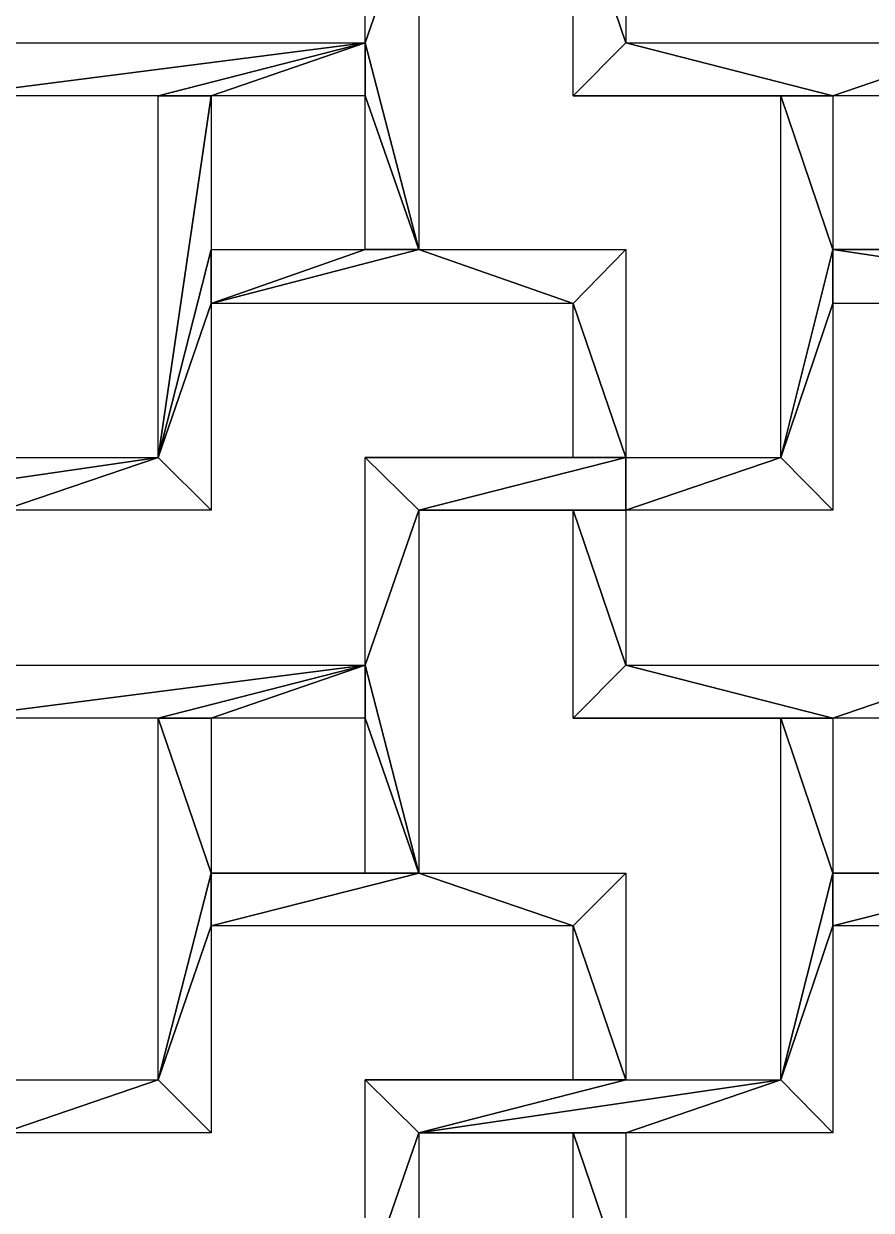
# Model space of a CAD drawing. Header units: centimetres. Extents: x -27.5 to -18.9, y -9.4 to 9.5.
# Drawn here: x -24.97 to -23.065, y -0.213 to 2.455 of the extents above; entities that cross this region are included whole.
import ezdxf

# ---------------------------------------------------------------- set-up
doc = ezdxf.new("R2010")
doc.units = ezdxf.units.CM
doc.header["$MEASUREMENT"] = 0
doc.layers.add('layer 1', color=7, linetype='Continuous')

msp = doc.modelspace()

# ---------------------------------------------------------------- linework, layer by layer
at = {"layer": 'layer 1', "color": 250}
for points in [[(-24.20296, 2.87941), (-24.20296, 2.87941), (-24.20296, 2.41215), (-24.20296, 2.41215), (-24.20296, 2.41215), (-24.20296, 2.41215), (-24.0818, 2.76042), (-24.0818, 2.76042), (-24.0818, 2.76042), (-24.0818, 2.76042), (-24.20296, 2.87941), (-24.20296, 2.87941)], [(-24.20296, 2.87941), (-24.20296, 2.87941), (-24.20296, 2.41215), (-24.20296, 2.41215), (-24.20296, 2.41215), (-24.20296, 2.41215), (-24.0818, 2.76042), (-24.0818, 2.76042), (-24.0818, 2.76042), (-24.0818, 2.76042), (-24.20296, 2.87941), (-24.20296, 2.87941)], [(-24.0818, 2.76042), (-24.0818, 2.76042), (-24.20296, 2.41215), (-24.20296, 2.41215), (-24.20296, 2.41215), (-24.20296, 2.41215), (-24.0818, 1.94704), (-24.0818, 1.94704), (-24.0818, 1.94704), (-24.0818, 1.94704), (-24.0818, 2.76042), (-24.0818, 2.76042)], [(-24.0818, 2.76042), (-24.0818, 2.76042), (-24.20296, 2.41215), (-24.20296, 2.41215), (-24.20296, 2.41215), (-24.20296, 2.41215), (-24.0818, 1.94704), (-24.0818, 1.94704), (-24.0818, 1.94704), (-24.0818, 1.94704), (-24.0818, 2.76042), (-24.0818, 2.76042)], [(-23.73551, 2.76042), (-23.73551, 2.76042), (-23.73551, 2.29315), (-23.73551, 2.29315), (-23.73551, 2.29315), (-23.73551, 2.29315), (-23.6165, 2.41215), (-23.6165, 2.41215), (-23.6165, 2.41215), (-23.6165, 2.41215), (-23.73551, 2.76042), (-23.73551, 2.76042)], [(-23.73551, 2.76042), (-23.73551, 2.76042), (-23.73551, 2.29315), (-23.73551, 2.29315), (-23.73551, 2.29315), (-23.73551, 2.29315), (-23.6165, 2.41215), (-23.6165, 2.41215), (-23.6165, 2.41215), (-23.6165, 2.41215), (-23.73551, 2.76042), (-23.73551, 2.76042)], [(-23.6165, 2.76042), (-23.6165, 2.76042), (-23.73551, 2.76042), (-23.73551, 2.76042), (-23.73551, 2.76042), (-23.73551, 2.76042), (-23.6165, 2.41215), (-23.6165, 2.41215), (-23.6165, 2.41215), (-23.6165, 2.41215), (-23.6165, 2.76042), (-23.6165, 2.76042)], [(-23.6165, 2.76042), (-23.6165, 2.76042), (-23.73551, 2.76042), (-23.73551, 2.76042), (-23.73551, 2.76042), (-23.73551, 2.76042), (-23.6165, 2.41215), (-23.6165, 2.41215), (-23.6165, 2.41215), (-23.6165, 2.41215), (-23.6165, 2.76042), (-23.6165, 2.76042)], [(-24.20296, 2.41215), (-24.20296, 2.41215), (-25.1336, 2.29315), (-25.1336, 2.29315), (-25.1336, 2.29315), (-25.1336, 2.29315), (-24.6683, 2.29315), (-24.6683, 2.29315), (-24.6683, 2.29315), (-24.6683, 2.29315), (-24.20296, 2.41215), (-24.20296, 2.41215)], [(-24.20296, 2.41215), (-24.20296, 2.41215), (-25.1336, 2.29315), (-25.1336, 2.29315), (-25.1336, 2.29315), (-25.1336, 2.29315), (-24.6683, 2.29315), (-24.6683, 2.29315), (-24.6683, 2.29315), (-24.6683, 2.29315), (-24.20296, 2.41215), (-24.20296, 2.41215)], [(-25.01671, 2.41215), (-25.01671, 2.41215), (-25.1336, 2.29315), (-25.1336, 2.29315), (-25.1336, 2.29315), (-25.1336, 2.29315), (-24.20296, 2.41215), (-24.20296, 2.41215), (-24.20296, 2.41215), (-24.20296, 2.41215), (-25.01671, 2.41215), (-25.01671, 2.41215)], [(-25.01671, 2.41215), (-25.01671, 2.41215), (-25.1336, 2.29315), (-25.1336, 2.29315), (-25.1336, 2.29315), (-25.1336, 2.29315), (-24.20296, 2.41215), (-24.20296, 2.41215), (-24.20296, 2.41215), (-24.20296, 2.41215), (-25.01671, 2.41215), (-25.01671, 2.41215)], [(-24.20296, 2.41215), (-24.20296, 2.41215), (-24.6683, 2.29315), (-24.6683, 2.29315), (-24.6683, 2.29315), (-24.6683, 2.29315), (-24.54926, 2.29315), (-24.54926, 2.29315), (-24.54926, 2.29315), (-24.54926, 2.29315), (-24.20296, 2.41215), (-24.20296, 2.41215)], [(-24.20296, 2.41215), (-24.20296, 2.41215), (-24.6683, 2.29315), (-24.6683, 2.29315), (-24.6683, 2.29315), (-24.6683, 2.29315), (-24.54926, 2.29315), (-24.54926, 2.29315), (-24.54926, 2.29315), (-24.54926, 2.29315), (-24.20296, 2.41215), (-24.20296, 2.41215)], [(-24.20296, 2.41215), (-24.20296, 2.41215), (-24.54926, 2.29315), (-24.54926, 2.29315), (-24.54926, 2.29315), (-24.54926, 2.29315), (-24.20296, 2.29315), (-24.20296, 2.29315), (-24.20296, 2.29315), (-24.20296, 2.29315), (-24.20296, 2.41215), (-24.20296, 2.41215)], [(-24.20296, 2.41215), (-24.20296, 2.41215), (-24.54926, 2.29315), (-24.54926, 2.29315), (-24.54926, 2.29315), (-24.54926, 2.29315), (-24.20296, 2.29315), (-24.20296, 2.29315), (-24.20296, 2.29315), (-24.20296, 2.29315), (-24.20296, 2.41215), (-24.20296, 2.41215)], [(-24.20296, 2.41215), (-24.20296, 2.41215), (-24.20296, 2.29315), (-24.20296, 2.29315), (-24.20296, 2.29315), (-24.20296, 2.29315), (-24.0818, 1.94704), (-24.0818, 1.94704), (-24.0818, 1.94704), (-24.0818, 1.94704), (-24.20296, 2.41215), (-24.20296, 2.41215)], [(-24.20296, 2.41215), (-24.20296, 2.41215), (-24.20296, 2.29315), (-24.20296, 2.29315), (-24.20296, 2.29315), (-24.20296, 2.29315), (-24.0818, 1.94704), (-24.0818, 1.94704), (-24.0818, 1.94704), (-24.0818, 1.94704), (-24.20296, 2.41215), (-24.20296, 2.41215)], [(-23.6165, 2.41215), (-23.6165, 2.41215), (-23.73551, 2.29315), (-23.73551, 2.29315), (-23.73551, 2.29315), (-23.73551, 2.29315), (-23.15117, 2.29315), (-23.15117, 2.29315), (-23.15117, 2.29315), (-23.15117, 2.29315), (-23.6165, 2.41215), (-23.6165, 2.41215)], [(-23.6165, 2.41215), (-23.6165, 2.41215), (-23.73551, 2.29315), (-23.73551, 2.29315), (-23.73551, 2.29315), (-23.73551, 2.29315), (-23.15117, 2.29315), (-23.15117, 2.29315), (-23.15117, 2.29315), (-23.15117, 2.29315), (-23.6165, 2.41215), (-23.6165, 2.41215)], [(-23.15117, 2.29315), (-23.15117, 2.29315), (-22.80275, 2.41215), (-22.80275, 2.41215), (-22.80275, 2.41215), (-22.80275, 2.41215), (-23.6165, 2.41215), (-23.6165, 2.41215), (-23.6165, 2.41215), (-23.6165, 2.41215), (-23.15117, 2.29315), (-23.15117, 2.29315)], [(-23.15117, 2.29315), (-23.15117, 2.29315), (-22.80275, 2.41215), (-22.80275, 2.41215), (-22.80275, 2.41215), (-22.80275, 2.41215), (-23.6165, 2.41215), (-23.6165, 2.41215), (-23.6165, 2.41215), (-23.6165, 2.41215), (-23.15117, 2.29315), (-23.15117, 2.29315)], [(-22.80275, 2.41215), (-22.80275, 2.41215), (-23.15117, 2.29315), (-23.15117, 2.29315), (-23.15117, 2.29315), (-23.15117, 2.29315), (-22.80275, 2.29315), (-22.80275, 2.29315), (-22.80275, 2.29315), (-22.80275, 2.29315), (-22.80275, 2.41215), (-22.80275, 2.41215)], [(-22.80275, 2.41215), (-22.80275, 2.41215), (-23.15117, 2.29315), (-23.15117, 2.29315), (-23.15117, 2.29315), (-23.15117, 2.29315), (-22.80275, 2.29315), (-22.80275, 2.29315), (-22.80275, 2.29315), (-22.80275, 2.29315), (-22.80275, 2.41215), (-22.80275, 2.41215)], [(-24.54926, 2.29315), (-24.54926, 2.29315), (-24.6683, 1.47974), (-24.6683, 1.47974), (-24.6683, 1.47974), (-24.6683, 1.47974), (-24.54926, 1.94704), (-24.54926, 1.94704), (-24.54926, 1.94704), (-24.54926, 1.94704), (-24.54926, 2.29315), (-24.54926, 2.29315)], [(-24.54926, 2.29315), (-24.54926, 2.29315), (-24.6683, 1.47974), (-24.6683, 1.47974), (-24.6683, 1.47974), (-24.6683, 1.47974), (-24.54926, 1.94704), (-24.54926, 1.94704), (-24.54926, 1.94704), (-24.54926, 1.94704), (-24.54926, 2.29315), (-24.54926, 2.29315)], [(-24.6683, 2.29315), (-24.6683, 2.29315), (-24.6683, 1.47974), (-24.6683, 1.47974), (-24.6683, 1.47974), (-24.6683, 1.47974), (-24.54926, 2.29315), (-24.54926, 2.29315), (-24.54926, 2.29315), (-24.54926, 2.29315), (-24.6683, 2.29315), (-24.6683, 2.29315)], [(-24.6683, 2.29315), (-24.6683, 2.29315), (-24.6683, 1.47974), (-24.6683, 1.47974), (-24.6683, 1.47974), (-24.6683, 1.47974), (-24.54926, 2.29315), (-24.54926, 2.29315), (-24.54926, 2.29315), (-24.54926, 2.29315), (-24.6683, 2.29315), (-24.6683, 2.29315)], [(-24.20296, 2.29315), (-24.20296, 2.29315), (-24.20296, 1.94704), (-24.20296, 1.94704), (-24.20296, 1.94704), (-24.20296, 1.94704), (-24.0818, 1.94704), (-24.0818, 1.94704), (-24.0818, 1.94704), (-24.0818, 1.94704), (-24.20296, 2.29315), (-24.20296, 2.29315)], [(-24.20296, 2.29315), (-24.20296, 2.29315), (-24.20296, 1.94704), (-24.20296, 1.94704), (-24.20296, 1.94704), (-24.20296, 1.94704), (-24.0818, 1.94704), (-24.0818, 1.94704), (-24.0818, 1.94704), (-24.0818, 1.94704), (-24.20296, 2.29315), (-24.20296, 2.29315)], [(-23.15117, 2.29315), (-23.15117, 2.29315), (-23.73551, 2.29315), (-23.73551, 2.29315), (-23.73551, 2.29315), (-23.73551, 2.29315), (-23.26805, 2.29315), (-23.26805, 2.29315), (-23.26805, 2.29315), (-23.26805, 2.29315), (-23.15117, 2.29315), (-23.15117, 2.29315)], [(-23.15117, 2.29315), (-23.15117, 2.29315), (-23.73551, 2.29315), (-23.73551, 2.29315), (-23.73551, 2.29315), (-23.73551, 2.29315), (-23.26805, 2.29315), (-23.26805, 2.29315), (-23.26805, 2.29315), (-23.26805, 2.29315), (-23.15117, 2.29315), (-23.15117, 2.29315)], [(-23.26805, 2.29315), (-23.26805, 2.29315), (-23.26805, 1.47974), (-23.26805, 1.47974), (-23.26805, 1.47974), (-23.26805, 1.47974), (-23.15117, 1.94704), (-23.15117, 1.94704), (-23.15117, 1.94704), (-23.15117, 1.94704), (-23.26805, 2.29315), (-23.26805, 2.29315)], [(-23.26805, 2.29315), (-23.26805, 2.29315), (-23.26805, 1.47974), (-23.26805, 1.47974), (-23.26805, 1.47974), (-23.26805, 1.47974), (-23.15117, 1.94704), (-23.15117, 1.94704), (-23.15117, 1.94704), (-23.15117, 1.94704), (-23.26805, 2.29315), (-23.26805, 2.29315)], [(-23.15117, 2.29315), (-23.15117, 2.29315), (-23.26805, 2.29315), (-23.26805, 2.29315), (-23.26805, 2.29315), (-23.26805, 2.29315), (-23.15117, 1.94704), (-23.15117, 1.94704), (-23.15117, 1.94704), (-23.15117, 1.94704), (-23.15117, 2.29315), (-23.15117, 2.29315)], [(-23.15117, 2.29315), (-23.15117, 2.29315), (-23.26805, 2.29315), (-23.26805, 2.29315), (-23.26805, 2.29315), (-23.26805, 2.29315), (-23.15117, 1.94704), (-23.15117, 1.94704), (-23.15117, 1.94704), (-23.15117, 1.94704), (-23.15117, 2.29315), (-23.15117, 2.29315)], [(-24.54926, 1.94704), (-24.54926, 1.94704), (-24.6683, 1.47974), (-24.6683, 1.47974), (-24.6683, 1.47974), (-24.6683, 1.47974), (-24.54926, 1.82589), (-24.54926, 1.82589), (-24.54926, 1.82589), (-24.54926, 1.82589), (-24.54926, 1.94704), (-24.54926, 1.94704)], [(-24.54926, 1.94704), (-24.54926, 1.94704), (-24.6683, 1.47974), (-24.6683, 1.47974), (-24.6683, 1.47974), (-24.6683, 1.47974), (-24.54926, 1.82589), (-24.54926, 1.82589), (-24.54926, 1.82589), (-24.54926, 1.82589), (-24.54926, 1.94704), (-24.54926, 1.94704)], [(-24.0818, 1.94704), (-24.0818, 1.94704), (-24.54926, 1.82589), (-24.54926, 1.82589), (-24.54926, 1.82589), (-24.54926, 1.82589), (-23.73551, 1.82589), (-23.73551, 1.82589), (-23.73551, 1.82589), (-23.73551, 1.82589), (-24.0818, 1.94704), (-24.0818, 1.94704)], [(-24.0818, 1.94704), (-24.0818, 1.94704), (-24.54926, 1.82589), (-24.54926, 1.82589), (-24.54926, 1.82589), (-24.54926, 1.82589), (-23.73551, 1.82589), (-23.73551, 1.82589), (-23.73551, 1.82589), (-23.73551, 1.82589), (-24.0818, 1.94704), (-24.0818, 1.94704)], [(-24.20296, 1.94704), (-24.20296, 1.94704), (-24.54926, 1.82589), (-24.54926, 1.82589), (-24.54926, 1.82589), (-24.54926, 1.82589), (-24.0818, 1.94704), (-24.0818, 1.94704), (-24.0818, 1.94704), (-24.0818, 1.94704), (-24.20296, 1.94704), (-24.20296, 1.94704)], [(-24.20296, 1.94704), (-24.20296, 1.94704), (-24.54926, 1.82589), (-24.54926, 1.82589), (-24.54926, 1.82589), (-24.54926, 1.82589), (-24.0818, 1.94704), (-24.0818, 1.94704), (-24.0818, 1.94704), (-24.0818, 1.94704), (-24.20296, 1.94704), (-24.20296, 1.94704)], [(-24.54926, 1.82589), (-24.54926, 1.82589), (-24.20296, 1.94704), (-24.20296, 1.94704), (-24.20296, 1.94704), (-24.20296, 1.94704), (-24.54926, 1.94704), (-24.54926, 1.94704), (-24.54926, 1.94704), (-24.54926, 1.94704), (-24.54926, 1.82589), (-24.54926, 1.82589)], [(-24.54926, 1.82589), (-24.54926, 1.82589), (-24.20296, 1.94704), (-24.20296, 1.94704), (-24.20296, 1.94704), (-24.20296, 1.94704), (-24.54926, 1.94704), (-24.54926, 1.94704), (-24.54926, 1.94704), (-24.54926, 1.94704), (-24.54926, 1.82589), (-24.54926, 1.82589)], [(-24.0818, 1.94704), (-24.0818, 1.94704), (-23.73551, 1.82589), (-23.73551, 1.82589), (-23.73551, 1.82589), (-23.73551, 1.82589), (-23.6165, 1.94704), (-23.6165, 1.94704), (-23.6165, 1.94704), (-23.6165, 1.94704), (-24.0818, 1.94704), (-24.0818, 1.94704)], [(-24.0818, 1.94704), (-24.0818, 1.94704), (-23.73551, 1.82589), (-23.73551, 1.82589), (-23.73551, 1.82589), (-23.73551, 1.82589), (-23.6165, 1.94704), (-23.6165, 1.94704), (-23.6165, 1.94704), (-23.6165, 1.94704), (-24.0818, 1.94704), (-24.0818, 1.94704)], [(-23.6165, 1.94704), (-23.6165, 1.94704), (-23.73551, 1.82589), (-23.73551, 1.82589), (-23.73551, 1.82589), (-23.73551, 1.82589), (-23.6165, 1.47974), (-23.6165, 1.47974), (-23.6165, 1.47974), (-23.6165, 1.47974), (-23.6165, 1.94704), (-23.6165, 1.94704)], [(-23.6165, 1.94704), (-23.6165, 1.94704), (-23.73551, 1.82589), (-23.73551, 1.82589), (-23.73551, 1.82589), (-23.73551, 1.82589), (-23.6165, 1.47974), (-23.6165, 1.47974), (-23.6165, 1.47974), (-23.6165, 1.47974), (-23.6165, 1.94704), (-23.6165, 1.94704)], [(-23.15117, 1.94704), (-23.15117, 1.94704), (-23.26805, 1.47974), (-23.26805, 1.47974), (-23.26805, 1.47974), (-23.26805, 1.47974), (-23.15117, 1.82589), (-23.15117, 1.82589), (-23.15117, 1.82589), (-23.15117, 1.82589), (-23.15117, 1.94704), (-23.15117, 1.94704)], [(-23.15117, 1.94704), (-23.15117, 1.94704), (-23.26805, 1.47974), (-23.26805, 1.47974), (-23.26805, 1.47974), (-23.26805, 1.47974), (-23.15117, 1.82589), (-23.15117, 1.82589), (-23.15117, 1.82589), (-23.15117, 1.82589), (-23.15117, 1.94704), (-23.15117, 1.94704)], [(-23.15117, 1.94704), (-23.15117, 1.94704), (-22.33746, 1.82589), (-22.33746, 1.82589), (-22.33746, 1.82589), (-22.33746, 1.82589), (-22.21625, 1.94704), (-22.21625, 1.94704), (-22.21625, 1.94704), (-22.21625, 1.94704), (-23.15117, 1.94704), (-23.15117, 1.94704)], [(-23.15117, 1.94704), (-23.15117, 1.94704), (-22.33746, 1.82589), (-22.33746, 1.82589), (-22.33746, 1.82589), (-22.33746, 1.82589), (-22.21625, 1.94704), (-22.21625, 1.94704), (-22.21625, 1.94704), (-22.21625, 1.94704), (-23.15117, 1.94704), (-23.15117, 1.94704)], [(-23.15117, 1.94704), (-23.15117, 1.94704), (-23.15117, 1.82589), (-23.15117, 1.82589), (-23.15117, 1.82589), (-23.15117, 1.82589), (-22.33746, 1.82589), (-22.33746, 1.82589), (-22.33746, 1.82589), (-22.33746, 1.82589), (-23.15117, 1.94704), (-23.15117, 1.94704)], [(-23.15117, 1.94704), (-23.15117, 1.94704), (-23.15117, 1.82589), (-23.15117, 1.82589), (-23.15117, 1.82589), (-23.15117, 1.82589), (-22.33746, 1.82589), (-22.33746, 1.82589), (-22.33746, 1.82589), (-22.33746, 1.82589), (-23.15117, 1.94704), (-23.15117, 1.94704)], [(-22.68371, 1.94704), (-22.68371, 1.94704), (-23.15117, 1.94704), (-23.15117, 1.94704), (-23.15117, 1.94704), (-23.15117, 1.94704), (-22.21625, 1.94704), (-22.21625, 1.94704), (-22.21625, 1.94704), (-22.21625, 1.94704), (-22.68371, 1.94704), (-22.68371, 1.94704)], [(-22.68371, 1.94704), (-22.68371, 1.94704), (-23.15117, 1.94704), (-23.15117, 1.94704), (-23.15117, 1.94704), (-23.15117, 1.94704), (-22.21625, 1.94704), (-22.21625, 1.94704), (-22.21625, 1.94704), (-22.21625, 1.94704), (-22.68371, 1.94704), (-22.68371, 1.94704)], [(-22.80275, 1.94704), (-22.80275, 1.94704), (-23.15117, 1.94704), (-23.15117, 1.94704), (-23.15117, 1.94704), (-23.15117, 1.94704), (-22.68371, 1.94704), (-22.68371, 1.94704), (-22.68371, 1.94704), (-22.68371, 1.94704), (-22.80275, 1.94704), (-22.80275, 1.94704)], [(-22.80275, 1.94704), (-22.80275, 1.94704), (-23.15117, 1.94704), (-23.15117, 1.94704), (-23.15117, 1.94704), (-23.15117, 1.94704), (-22.68371, 1.94704), (-22.68371, 1.94704), (-22.68371, 1.94704), (-22.68371, 1.94704), (-22.80275, 1.94704), (-22.80275, 1.94704)], [(-24.54926, 1.82589), (-24.54926, 1.82589), (-24.6683, 1.47974), (-24.6683, 1.47974), (-24.6683, 1.47974), (-24.6683, 1.47974), (-24.54926, 1.36079), (-24.54926, 1.36079), (-24.54926, 1.36079), (-24.54926, 1.36079), (-24.54926, 1.82589), (-24.54926, 1.82589)], [(-24.54926, 1.82589), (-24.54926, 1.82589), (-24.6683, 1.47974), (-24.6683, 1.47974), (-24.6683, 1.47974), (-24.6683, 1.47974), (-24.54926, 1.36079), (-24.54926, 1.36079), (-24.54926, 1.36079), (-24.54926, 1.36079), (-24.54926, 1.82589), (-24.54926, 1.82589)], [(-23.73551, 1.82589), (-23.73551, 1.82589), (-23.73551, 1.47974), (-23.73551, 1.47974), (-23.73551, 1.47974), (-23.73551, 1.47974), (-23.6165, 1.47974), (-23.6165, 1.47974), (-23.6165, 1.47974), (-23.6165, 1.47974), (-23.73551, 1.82589), (-23.73551, 1.82589)], [(-23.73551, 1.82589), (-23.73551, 1.82589), (-23.73551, 1.47974), (-23.73551, 1.47974), (-23.73551, 1.47974), (-23.73551, 1.47974), (-23.6165, 1.47974), (-23.6165, 1.47974), (-23.6165, 1.47974), (-23.6165, 1.47974), (-23.73551, 1.82589), (-23.73551, 1.82589)], [(-23.15117, 1.82589), (-23.15117, 1.82589), (-23.26805, 1.47974), (-23.26805, 1.47974), (-23.26805, 1.47974), (-23.26805, 1.47974), (-23.15117, 1.36079), (-23.15117, 1.36079), (-23.15117, 1.36079), (-23.15117, 1.36079), (-23.15117, 1.82589), (-23.15117, 1.82589)], [(-23.15117, 1.82589), (-23.15117, 1.82589), (-23.26805, 1.47974), (-23.26805, 1.47974), (-23.26805, 1.47974), (-23.26805, 1.47974), (-23.15117, 1.36079), (-23.15117, 1.36079), (-23.15117, 1.36079), (-23.15117, 1.36079), (-23.15117, 1.82589), (-23.15117, 1.82589)], [(-24.6683, 1.47974), (-24.6683, 1.47974), (-25.48201, 1.36079), (-25.48201, 1.36079), (-25.48201, 1.36079), (-25.48201, 1.36079), (-25.01671, 1.36079), (-25.01671, 1.36079), (-25.01671, 1.36079), (-25.01671, 1.36079), (-24.6683, 1.47974), (-24.6683, 1.47974)], [(-24.6683, 1.47974), (-24.6683, 1.47974), (-25.48201, 1.36079), (-25.48201, 1.36079), (-25.48201, 1.36079), (-25.48201, 1.36079), (-25.01671, 1.36079), (-25.01671, 1.36079), (-25.01671, 1.36079), (-25.01671, 1.36079), (-24.6683, 1.47974), (-24.6683, 1.47974)], [(-25.48201, 1.36079), (-25.48201, 1.36079), (-24.6683, 1.47974), (-24.6683, 1.47974), (-24.6683, 1.47974), (-24.6683, 1.47974), (-25.01455, 1.47974), (-25.01455, 1.47974), (-25.01455, 1.47974), (-25.01455, 1.47974), (-25.48201, 1.36079), (-25.48201, 1.36079)], [(-25.48201, 1.36079), (-25.48201, 1.36079), (-24.6683, 1.47974), (-24.6683, 1.47974), (-24.6683, 1.47974), (-24.6683, 1.47974), (-25.01455, 1.47974), (-25.01455, 1.47974), (-25.01455, 1.47974), (-25.01455, 1.47974), (-25.48201, 1.36079), (-25.48201, 1.36079)], [(-24.6683, 1.47974), (-24.6683, 1.47974), (-25.01671, 1.36079), (-25.01671, 1.36079), (-25.01671, 1.36079), (-25.01671, 1.36079), (-24.54926, 1.36079), (-24.54926, 1.36079), (-24.54926, 1.36079), (-24.54926, 1.36079), (-24.6683, 1.47974), (-24.6683, 1.47974)], [(-24.6683, 1.47974), (-24.6683, 1.47974), (-25.01671, 1.36079), (-25.01671, 1.36079), (-25.01671, 1.36079), (-25.01671, 1.36079), (-24.54926, 1.36079), (-24.54926, 1.36079), (-24.54926, 1.36079), (-24.54926, 1.36079), (-24.6683, 1.47974), (-24.6683, 1.47974)], [(-24.20296, 1.47974), (-24.20296, 1.47974), (-24.0818, 1.36079), (-24.0818, 1.36079), (-24.0818, 1.36079), (-24.0818, 1.36079), (-23.6165, 1.47974), (-23.6165, 1.47974), (-23.6165, 1.47974), (-23.6165, 1.47974), (-24.20296, 1.47974), (-24.20296, 1.47974)], [(-24.20296, 1.47974), (-24.20296, 1.47974), (-24.0818, 1.36079), (-24.0818, 1.36079), (-24.0818, 1.36079), (-24.0818, 1.36079), (-23.6165, 1.47974), (-23.6165, 1.47974), (-23.6165, 1.47974), (-23.6165, 1.47974), (-24.20296, 1.47974), (-24.20296, 1.47974)], [(-24.20296, 1.47974), (-24.20296, 1.47974), (-24.20296, 1.01248), (-24.20296, 1.01248), (-24.20296, 1.01248), (-24.20296, 1.01248), (-24.0818, 1.36079), (-24.0818, 1.36079), (-24.0818, 1.36079), (-24.0818, 1.36079), (-24.20296, 1.47974), (-24.20296, 1.47974)], [(-24.20296, 1.47974), (-24.20296, 1.47974), (-24.20296, 1.01248), (-24.20296, 1.01248), (-24.20296, 1.01248), (-24.20296, 1.01248), (-24.0818, 1.36079), (-24.0818, 1.36079), (-24.0818, 1.36079), (-24.0818, 1.36079), (-24.20296, 1.47974), (-24.20296, 1.47974)], [(-23.6165, 1.47974), (-23.6165, 1.47974), (-23.73551, 1.47974), (-23.73551, 1.47974), (-23.73551, 1.47974), (-23.73551, 1.47974), (-24.20296, 1.47974), (-24.20296, 1.47974), (-24.20296, 1.47974), (-24.20296, 1.47974), (-23.6165, 1.47974), (-23.6165, 1.47974)], [(-23.6165, 1.47974), (-23.6165, 1.47974), (-23.73551, 1.47974), (-23.73551, 1.47974), (-23.73551, 1.47974), (-23.73551, 1.47974), (-24.20296, 1.47974), (-24.20296, 1.47974), (-24.20296, 1.47974), (-24.20296, 1.47974), (-23.6165, 1.47974), (-23.6165, 1.47974)], [(-23.6165, 1.47974), (-23.6165, 1.47974), (-24.0818, 1.36079), (-24.0818, 1.36079), (-24.0818, 1.36079), (-24.0818, 1.36079), (-23.6165, 1.36079), (-23.6165, 1.36079), (-23.6165, 1.36079), (-23.6165, 1.36079), (-23.6165, 1.47974), (-23.6165, 1.47974)], [(-23.6165, 1.47974), (-23.6165, 1.47974), (-24.0818, 1.36079), (-24.0818, 1.36079), (-24.0818, 1.36079), (-24.0818, 1.36079), (-23.6165, 1.36079), (-23.6165, 1.36079), (-23.6165, 1.36079), (-23.6165, 1.36079), (-23.6165, 1.47974), (-23.6165, 1.47974)], [(-23.6165, 1.36079), (-23.6165, 1.36079), (-23.26805, 1.47974), (-23.26805, 1.47974), (-23.26805, 1.47974), (-23.26805, 1.47974), (-23.6165, 1.47974), (-23.6165, 1.47974), (-23.6165, 1.47974), (-23.6165, 1.47974), (-23.6165, 1.36079), (-23.6165, 1.36079)], [(-23.6165, 1.36079), (-23.6165, 1.36079), (-23.26805, 1.47974), (-23.26805, 1.47974), (-23.26805, 1.47974), (-23.26805, 1.47974), (-23.6165, 1.47974), (-23.6165, 1.47974), (-23.6165, 1.47974), (-23.6165, 1.47974), (-23.6165, 1.36079), (-23.6165, 1.36079)], [(-23.26805, 1.47974), (-23.26805, 1.47974), (-23.6165, 1.36079), (-23.6165, 1.36079), (-23.6165, 1.36079), (-23.6165, 1.36079), (-23.15117, 1.36079), (-23.15117, 1.36079), (-23.15117, 1.36079), (-23.15117, 1.36079), (-23.26805, 1.47974), (-23.26805, 1.47974)], [(-23.26805, 1.47974), (-23.26805, 1.47974), (-23.6165, 1.36079), (-23.6165, 1.36079), (-23.6165, 1.36079), (-23.6165, 1.36079), (-23.15117, 1.36079), (-23.15117, 1.36079), (-23.15117, 1.36079), (-23.15117, 1.36079), (-23.26805, 1.47974), (-23.26805, 1.47974)], [(-24.0818, 1.36079), (-24.0818, 1.36079), (-24.20296, 1.01248), (-24.20296, 1.01248), (-24.20296, 1.01248), (-24.20296, 1.01248), (-24.0818, 0.54522), (-24.0818, 0.54522), (-24.0818, 0.54522), (-24.0818, 0.54522), (-24.0818, 1.36079), (-24.0818, 1.36079)], [(-24.0818, 1.36079), (-24.0818, 1.36079), (-24.20296, 1.01248), (-24.20296, 1.01248), (-24.20296, 1.01248), (-24.20296, 1.01248), (-24.0818, 0.54522), (-24.0818, 0.54522), (-24.0818, 0.54522), (-24.0818, 0.54522), (-24.0818, 1.36079), (-24.0818, 1.36079)], [(-23.6165, 1.36079), (-23.6165, 1.36079), (-24.0818, 1.36079), (-24.0818, 1.36079), (-24.0818, 1.36079), (-24.0818, 1.36079), (-23.73551, 1.36079), (-23.73551, 1.36079), (-23.73551, 1.36079), (-23.73551, 1.36079), (-23.6165, 1.36079), (-23.6165, 1.36079)], [(-23.6165, 1.36079), (-23.6165, 1.36079), (-24.0818, 1.36079), (-24.0818, 1.36079), (-24.0818, 1.36079), (-24.0818, 1.36079), (-23.73551, 1.36079), (-23.73551, 1.36079), (-23.73551, 1.36079), (-23.73551, 1.36079), (-23.6165, 1.36079), (-23.6165, 1.36079)], [(-23.73551, 1.36079), (-23.73551, 1.36079), (-23.73551, 0.89353), (-23.73551, 0.89353), (-23.73551, 0.89353), (-23.73551, 0.89353), (-23.6165, 1.01248), (-23.6165, 1.01248), (-23.6165, 1.01248), (-23.6165, 1.01248), (-23.73551, 1.36079), (-23.73551, 1.36079)], [(-23.73551, 1.36079), (-23.73551, 1.36079), (-23.73551, 0.89353), (-23.73551, 0.89353), (-23.73551, 0.89353), (-23.73551, 0.89353), (-23.6165, 1.01248), (-23.6165, 1.01248), (-23.6165, 1.01248), (-23.6165, 1.01248), (-23.73551, 1.36079), (-23.73551, 1.36079)], [(-23.6165, 1.36079), (-23.6165, 1.36079), (-23.73551, 1.36079), (-23.73551, 1.36079), (-23.73551, 1.36079), (-23.73551, 1.36079), (-23.6165, 1.01248), (-23.6165, 1.01248), (-23.6165, 1.01248), (-23.6165, 1.01248), (-23.6165, 1.36079), (-23.6165, 1.36079)], [(-23.6165, 1.36079), (-23.6165, 1.36079), (-23.73551, 1.36079), (-23.73551, 1.36079), (-23.73551, 1.36079), (-23.73551, 1.36079), (-23.6165, 1.01248), (-23.6165, 1.01248), (-23.6165, 1.01248), (-23.6165, 1.01248), (-23.6165, 1.36079), (-23.6165, 1.36079)], [(-24.20296, 1.01248), (-24.20296, 1.01248), (-25.1336, 0.89353), (-25.1336, 0.89353), (-25.1336, 0.89353), (-25.1336, 0.89353), (-24.6683, 0.89353), (-24.6683, 0.89353), (-24.6683, 0.89353), (-24.6683, 0.89353), (-24.20296, 1.01248), (-24.20296, 1.01248)], [(-24.20296, 1.01248), (-24.20296, 1.01248), (-25.1336, 0.89353), (-25.1336, 0.89353), (-25.1336, 0.89353), (-25.1336, 0.89353), (-24.6683, 0.89353), (-24.6683, 0.89353), (-24.6683, 0.89353), (-24.6683, 0.89353), (-24.20296, 1.01248), (-24.20296, 1.01248)], [(-25.01671, 1.01248), (-25.01671, 1.01248), (-25.1336, 0.89353), (-25.1336, 0.89353), (-25.1336, 0.89353), (-25.1336, 0.89353), (-24.20296, 1.01248), (-24.20296, 1.01248), (-24.20296, 1.01248), (-24.20296, 1.01248), (-25.01671, 1.01248), (-25.01671, 1.01248)], [(-25.01671, 1.01248), (-25.01671, 1.01248), (-25.1336, 0.89353), (-25.1336, 0.89353), (-25.1336, 0.89353), (-25.1336, 0.89353), (-24.20296, 1.01248), (-24.20296, 1.01248), (-24.20296, 1.01248), (-24.20296, 1.01248), (-25.01671, 1.01248), (-25.01671, 1.01248)], [(-24.20296, 1.01248), (-24.20296, 1.01248), (-24.6683, 0.89353), (-24.6683, 0.89353), (-24.6683, 0.89353), (-24.6683, 0.89353), (-24.54926, 0.89353), (-24.54926, 0.89353), (-24.54926, 0.89353), (-24.54926, 0.89353), (-24.20296, 1.01248), (-24.20296, 1.01248)], [(-24.20296, 1.01248), (-24.20296, 1.01248), (-24.6683, 0.89353), (-24.6683, 0.89353), (-24.6683, 0.89353), (-24.6683, 0.89353), (-24.54926, 0.89353), (-24.54926, 0.89353), (-24.54926, 0.89353), (-24.54926, 0.89353), (-24.20296, 1.01248), (-24.20296, 1.01248)], [(-24.20296, 1.01248), (-24.20296, 1.01248), (-24.54926, 0.89353), (-24.54926, 0.89353), (-24.54926, 0.89353), (-24.54926, 0.89353), (-24.20296, 0.89353), (-24.20296, 0.89353), (-24.20296, 0.89353), (-24.20296, 0.89353), (-24.20296, 1.01248), (-24.20296, 1.01248)], [(-24.20296, 1.01248), (-24.20296, 1.01248), (-24.54926, 0.89353), (-24.54926, 0.89353), (-24.54926, 0.89353), (-24.54926, 0.89353), (-24.20296, 0.89353), (-24.20296, 0.89353), (-24.20296, 0.89353), (-24.20296, 0.89353), (-24.20296, 1.01248), (-24.20296, 1.01248)], [(-24.20296, 1.01248), (-24.20296, 1.01248), (-24.20296, 0.89353), (-24.20296, 0.89353), (-24.20296, 0.89353), (-24.20296, 0.89353), (-24.0818, 0.54522), (-24.0818, 0.54522), (-24.0818, 0.54522), (-24.0818, 0.54522), (-24.20296, 1.01248), (-24.20296, 1.01248)], [(-24.20296, 1.01248), (-24.20296, 1.01248), (-24.20296, 0.89353), (-24.20296, 0.89353), (-24.20296, 0.89353), (-24.20296, 0.89353), (-24.0818, 0.54522), (-24.0818, 0.54522), (-24.0818, 0.54522), (-24.0818, 0.54522), (-24.20296, 1.01248), (-24.20296, 1.01248)], [(-23.6165, 1.01248), (-23.6165, 1.01248), (-23.73551, 0.89353), (-23.73551, 0.89353), (-23.73551, 0.89353), (-23.73551, 0.89353), (-23.15117, 0.89353), (-23.15117, 0.89353), (-23.15117, 0.89353), (-23.15117, 0.89353), (-23.6165, 1.01248), (-23.6165, 1.01248)], [(-23.6165, 1.01248), (-23.6165, 1.01248), (-23.73551, 0.89353), (-23.73551, 0.89353), (-23.73551, 0.89353), (-23.73551, 0.89353), (-23.15117, 0.89353), (-23.15117, 0.89353), (-23.15117, 0.89353), (-23.15117, 0.89353), (-23.6165, 1.01248), (-23.6165, 1.01248)], [(-23.15117, 0.89353), (-23.15117, 0.89353), (-22.80275, 1.01248), (-22.80275, 1.01248), (-22.80275, 1.01248), (-22.80275, 1.01248), (-23.6165, 1.01248), (-23.6165, 1.01248), (-23.6165, 1.01248), (-23.6165, 1.01248), (-23.15117, 0.89353), (-23.15117, 0.89353)], [(-23.15117, 0.89353), (-23.15117, 0.89353), (-22.80275, 1.01248), (-22.80275, 1.01248), (-22.80275, 1.01248), (-22.80275, 1.01248), (-23.6165, 1.01248), (-23.6165, 1.01248), (-23.6165, 1.01248), (-23.6165, 1.01248), (-23.15117, 0.89353), (-23.15117, 0.89353)], [(-22.80275, 1.01248), (-22.80275, 1.01248), (-23.15117, 0.89353), (-23.15117, 0.89353), (-23.15117, 0.89353), (-23.15117, 0.89353), (-22.80275, 0.89353), (-22.80275, 0.89353), (-22.80275, 0.89353), (-22.80275, 0.89353), (-22.80275, 1.01248), (-22.80275, 1.01248)], [(-22.80275, 1.01248), (-22.80275, 1.01248), (-23.15117, 0.89353), (-23.15117, 0.89353), (-23.15117, 0.89353), (-23.15117, 0.89353), (-22.80275, 0.89353), (-22.80275, 0.89353), (-22.80275, 0.89353), (-22.80275, 0.89353), (-22.80275, 1.01248), (-22.80275, 1.01248)], [(-24.6683, 0.89353), (-24.6683, 0.89353), (-24.6683, 0.08012), (-24.6683, 0.08012), (-24.6683, 0.08012), (-24.6683, 0.08012), (-24.54926, 0.54522), (-24.54926, 0.54522), (-24.54926, 0.54522), (-24.54926, 0.54522), (-24.6683, 0.89353), (-24.6683, 0.89353)], [(-24.6683, 0.89353), (-24.6683, 0.89353), (-24.6683, 0.08012), (-24.6683, 0.08012), (-24.6683, 0.08012), (-24.6683, 0.08012), (-24.54926, 0.54522), (-24.54926, 0.54522), (-24.54926, 0.54522), (-24.54926, 0.54522), (-24.6683, 0.89353), (-24.6683, 0.89353)], [(-24.54926, 0.89353), (-24.54926, 0.89353), (-24.6683, 0.89353), (-24.6683, 0.89353), (-24.6683, 0.89353), (-24.6683, 0.89353), (-24.54926, 0.54522), (-24.54926, 0.54522), (-24.54926, 0.54522), (-24.54926, 0.54522), (-24.54926, 0.89353), (-24.54926, 0.89353)], [(-24.54926, 0.89353), (-24.54926, 0.89353), (-24.6683, 0.89353), (-24.6683, 0.89353), (-24.6683, 0.89353), (-24.6683, 0.89353), (-24.54926, 0.54522), (-24.54926, 0.54522), (-24.54926, 0.54522), (-24.54926, 0.54522), (-24.54926, 0.89353), (-24.54926, 0.89353)], [(-24.20296, 0.89353), (-24.20296, 0.89353), (-24.20296, 0.54522), (-24.20296, 0.54522), (-24.20296, 0.54522), (-24.20296, 0.54522), (-24.0818, 0.54522), (-24.0818, 0.54522), (-24.0818, 0.54522), (-24.0818, 0.54522), (-24.20296, 0.89353), (-24.20296, 0.89353)], [(-24.20296, 0.89353), (-24.20296, 0.89353), (-24.20296, 0.54522), (-24.20296, 0.54522), (-24.20296, 0.54522), (-24.20296, 0.54522), (-24.0818, 0.54522), (-24.0818, 0.54522), (-24.0818, 0.54522), (-24.0818, 0.54522), (-24.20296, 0.89353), (-24.20296, 0.89353)], [(-23.15117, 0.89353), (-23.15117, 0.89353), (-23.73551, 0.89353), (-23.73551, 0.89353), (-23.73551, 0.89353), (-23.73551, 0.89353), (-23.26805, 0.89353), (-23.26805, 0.89353), (-23.26805, 0.89353), (-23.26805, 0.89353), (-23.15117, 0.89353), (-23.15117, 0.89353)], [(-23.15117, 0.89353), (-23.15117, 0.89353), (-23.73551, 0.89353), (-23.73551, 0.89353), (-23.73551, 0.89353), (-23.73551, 0.89353), (-23.26805, 0.89353), (-23.26805, 0.89353), (-23.26805, 0.89353), (-23.26805, 0.89353), (-23.15117, 0.89353), (-23.15117, 0.89353)], [(-23.26805, 0.89353), (-23.26805, 0.89353), (-23.26805, 0.08012), (-23.26805, 0.08012), (-23.26805, 0.08012), (-23.26805, 0.08012), (-23.15117, 0.54522), (-23.15117, 0.54522), (-23.15117, 0.54522), (-23.15117, 0.54522), (-23.26805, 0.89353), (-23.26805, 0.89353)], [(-23.26805, 0.89353), (-23.26805, 0.89353), (-23.26805, 0.08012), (-23.26805, 0.08012), (-23.26805, 0.08012), (-23.26805, 0.08012), (-23.15117, 0.54522), (-23.15117, 0.54522), (-23.15117, 0.54522), (-23.15117, 0.54522), (-23.26805, 0.89353), (-23.26805, 0.89353)], [(-23.15117, 0.89353), (-23.15117, 0.89353), (-23.26805, 0.89353), (-23.26805, 0.89353), (-23.26805, 0.89353), (-23.26805, 0.89353), (-23.15117, 0.54522), (-23.15117, 0.54522), (-23.15117, 0.54522), (-23.15117, 0.54522), (-23.15117, 0.89353), (-23.15117, 0.89353)], [(-23.15117, 0.89353), (-23.15117, 0.89353), (-23.26805, 0.89353), (-23.26805, 0.89353), (-23.26805, 0.89353), (-23.26805, 0.89353), (-23.15117, 0.54522), (-23.15117, 0.54522), (-23.15117, 0.54522), (-23.15117, 0.54522), (-23.15117, 0.89353), (-23.15117, 0.89353)], [(-24.54926, 0.54522), (-24.54926, 0.54522), (-24.6683, 0.08012), (-24.6683, 0.08012), (-24.6683, 0.08012), (-24.6683, 0.08012), (-24.54926, 0.42623), (-24.54926, 0.42623), (-24.54926, 0.42623), (-24.54926, 0.42623), (-24.54926, 0.54522), (-24.54926, 0.54522)], [(-24.54926, 0.54522), (-24.54926, 0.54522), (-24.6683, 0.08012), (-24.6683, 0.08012), (-24.6683, 0.08012), (-24.6683, 0.08012), (-24.54926, 0.42623), (-24.54926, 0.42623), (-24.54926, 0.42623), (-24.54926, 0.42623), (-24.54926, 0.54522), (-24.54926, 0.54522)], [(-24.0818, 0.54522), (-24.0818, 0.54522), (-24.54926, 0.42623), (-24.54926, 0.42623), (-24.54926, 0.42623), (-24.54926, 0.42623), (-23.73551, 0.42623), (-23.73551, 0.42623), (-23.73551, 0.42623), (-23.73551, 0.42623), (-24.0818, 0.54522), (-24.0818, 0.54522)], [(-24.0818, 0.54522), (-24.0818, 0.54522), (-24.54926, 0.42623), (-24.54926, 0.42623), (-24.54926, 0.42623), (-24.54926, 0.42623), (-23.73551, 0.42623), (-23.73551, 0.42623), (-23.73551, 0.42623), (-23.73551, 0.42623), (-24.0818, 0.54522), (-24.0818, 0.54522)], [(-24.54926, 0.54522), (-24.54926, 0.54522), (-24.54926, 0.42623), (-24.54926, 0.42623), (-24.54926, 0.42623), (-24.54926, 0.42623), (-24.0818, 0.54522), (-24.0818, 0.54522), (-24.0818, 0.54522), (-24.0818, 0.54522), (-24.54926, 0.54522), (-24.54926, 0.54522)], [(-24.54926, 0.54522), (-24.54926, 0.54522), (-24.54926, 0.42623), (-24.54926, 0.42623), (-24.54926, 0.42623), (-24.54926, 0.42623), (-24.0818, 0.54522), (-24.0818, 0.54522), (-24.0818, 0.54522), (-24.0818, 0.54522), (-24.54926, 0.54522), (-24.54926, 0.54522)], [(-24.20296, 0.54522), (-24.20296, 0.54522), (-24.54926, 0.54522), (-24.54926, 0.54522), (-24.54926, 0.54522), (-24.54926, 0.54522), (-24.0818, 0.54522), (-24.0818, 0.54522), (-24.0818, 0.54522), (-24.0818, 0.54522), (-24.20296, 0.54522), (-24.20296, 0.54522)], [(-24.20296, 0.54522), (-24.20296, 0.54522), (-24.54926, 0.54522), (-24.54926, 0.54522), (-24.54926, 0.54522), (-24.54926, 0.54522), (-24.0818, 0.54522), (-24.0818, 0.54522), (-24.0818, 0.54522), (-24.0818, 0.54522), (-24.20296, 0.54522), (-24.20296, 0.54522)], [(-24.0818, 0.54522), (-24.0818, 0.54522), (-23.73551, 0.42623), (-23.73551, 0.42623), (-23.73551, 0.42623), (-23.73551, 0.42623), (-23.6165, 0.54522), (-23.6165, 0.54522), (-23.6165, 0.54522), (-23.6165, 0.54522), (-24.0818, 0.54522), (-24.0818, 0.54522)], [(-24.0818, 0.54522), (-24.0818, 0.54522), (-23.73551, 0.42623), (-23.73551, 0.42623), (-23.73551, 0.42623), (-23.73551, 0.42623), (-23.6165, 0.54522), (-23.6165, 0.54522), (-23.6165, 0.54522), (-23.6165, 0.54522), (-24.0818, 0.54522), (-24.0818, 0.54522)], [(-23.6165, 0.54522), (-23.6165, 0.54522), (-23.73551, 0.42623), (-23.73551, 0.42623), (-23.73551, 0.42623), (-23.73551, 0.42623), (-23.6165, 0.08012), (-23.6165, 0.08012), (-23.6165, 0.08012), (-23.6165, 0.08012), (-23.6165, 0.54522), (-23.6165, 0.54522)], [(-23.6165, 0.54522), (-23.6165, 0.54522), (-23.73551, 0.42623), (-23.73551, 0.42623), (-23.73551, 0.42623), (-23.73551, 0.42623), (-23.6165, 0.08012), (-23.6165, 0.08012), (-23.6165, 0.08012), (-23.6165, 0.08012), (-23.6165, 0.54522), (-23.6165, 0.54522)], [(-23.15117, 0.54522), (-23.15117, 0.54522), (-23.26805, 0.08012), (-23.26805, 0.08012), (-23.26805, 0.08012), (-23.26805, 0.08012), (-23.15117, 0.42623), (-23.15117, 0.42623), (-23.15117, 0.42623), (-23.15117, 0.42623), (-23.15117, 0.54522), (-23.15117, 0.54522)], [(-23.15117, 0.54522), (-23.15117, 0.54522), (-23.26805, 0.08012), (-23.26805, 0.08012), (-23.26805, 0.08012), (-23.26805, 0.08012), (-23.15117, 0.42623), (-23.15117, 0.42623), (-23.15117, 0.42623), (-23.15117, 0.42623), (-23.15117, 0.54522), (-23.15117, 0.54522)], [(-22.68371, 0.54522), (-22.68371, 0.54522), (-23.15117, 0.42623), (-23.15117, 0.42623), (-23.15117, 0.42623), (-23.15117, 0.42623), (-22.33746, 0.42623), (-22.33746, 0.42623), (-22.33746, 0.42623), (-22.33746, 0.42623), (-22.68371, 0.54522), (-22.68371, 0.54522)], [(-22.68371, 0.54522), (-22.68371, 0.54522), (-23.15117, 0.42623), (-23.15117, 0.42623), (-23.15117, 0.42623), (-23.15117, 0.42623), (-22.33746, 0.42623), (-22.33746, 0.42623), (-22.33746, 0.42623), (-22.33746, 0.42623), (-22.68371, 0.54522), (-22.68371, 0.54522)], [(-23.15117, 0.54522), (-23.15117, 0.54522), (-23.15117, 0.42623), (-23.15117, 0.42623), (-23.15117, 0.42623), (-23.15117, 0.42623), (-22.68371, 0.54522), (-22.68371, 0.54522), (-22.68371, 0.54522), (-22.68371, 0.54522), (-23.15117, 0.54522), (-23.15117, 0.54522)], [(-23.15117, 0.54522), (-23.15117, 0.54522), (-23.15117, 0.42623), (-23.15117, 0.42623), (-23.15117, 0.42623), (-23.15117, 0.42623), (-22.68371, 0.54522), (-22.68371, 0.54522), (-22.68371, 0.54522), (-22.68371, 0.54522), (-23.15117, 0.54522), (-23.15117, 0.54522)], [(-22.80275, 0.54522), (-22.80275, 0.54522), (-23.15117, 0.54522), (-23.15117, 0.54522), (-23.15117, 0.54522), (-23.15117, 0.54522), (-22.68371, 0.54522), (-22.68371, 0.54522), (-22.68371, 0.54522), (-22.68371, 0.54522), (-22.80275, 0.54522), (-22.80275, 0.54522)], [(-22.80275, 0.54522), (-22.80275, 0.54522), (-23.15117, 0.54522), (-23.15117, 0.54522), (-23.15117, 0.54522), (-23.15117, 0.54522), (-22.68371, 0.54522), (-22.68371, 0.54522), (-22.68371, 0.54522), (-22.68371, 0.54522), (-22.80275, 0.54522), (-22.80275, 0.54522)], [(-24.54926, 0.42623), (-24.54926, 0.42623), (-24.6683, 0.08012), (-24.6683, 0.08012), (-24.6683, 0.08012), (-24.6683, 0.08012), (-24.54926, -0.03888), (-24.54926, -0.03888), (-24.54926, -0.03888), (-24.54926, -0.03888), (-24.54926, 0.42623), (-24.54926, 0.42623)], [(-24.54926, 0.42623), (-24.54926, 0.42623), (-24.6683, 0.08012), (-24.6683, 0.08012), (-24.6683, 0.08012), (-24.6683, 0.08012), (-24.54926, -0.03888), (-24.54926, -0.03888), (-24.54926, -0.03888), (-24.54926, -0.03888), (-24.54926, 0.42623), (-24.54926, 0.42623)], [(-23.73551, 0.42623), (-23.73551, 0.42623), (-23.73551, 0.08012), (-23.73551, 0.08012), (-23.73551, 0.08012), (-23.73551, 0.08012), (-23.6165, 0.08012), (-23.6165, 0.08012), (-23.6165, 0.08012), (-23.6165, 0.08012), (-23.73551, 0.42623), (-23.73551, 0.42623)], [(-23.73551, 0.42623), (-23.73551, 0.42623), (-23.73551, 0.08012), (-23.73551, 0.08012), (-23.73551, 0.08012), (-23.73551, 0.08012), (-23.6165, 0.08012), (-23.6165, 0.08012), (-23.6165, 0.08012), (-23.6165, 0.08012), (-23.73551, 0.42623), (-23.73551, 0.42623)], [(-23.15117, 0.42623), (-23.15117, 0.42623), (-23.26805, 0.08012), (-23.26805, 0.08012), (-23.26805, 0.08012), (-23.26805, 0.08012), (-23.15117, -0.03888), (-23.15117, -0.03888), (-23.15117, -0.03888), (-23.15117, -0.03888), (-23.15117, 0.42623), (-23.15117, 0.42623)], [(-23.15117, 0.42623), (-23.15117, 0.42623), (-23.26805, 0.08012), (-23.26805, 0.08012), (-23.26805, 0.08012), (-23.26805, 0.08012), (-23.15117, -0.03888), (-23.15117, -0.03888), (-23.15117, -0.03888), (-23.15117, -0.03888), (-23.15117, 0.42623), (-23.15117, 0.42623)], [(-25.01671, -0.03888), (-25.01671, -0.03888), (-24.6683, 0.08012), (-24.6683, 0.08012), (-24.6683, 0.08012), (-24.6683, 0.08012), (-25.01455, 0.08012), (-25.01455, 0.08012), (-25.01455, 0.08012), (-25.01455, 0.08012), (-25.01671, -0.03888), (-25.01671, -0.03888)], [(-25.01671, -0.03888), (-25.01671, -0.03888), (-24.6683, 0.08012), (-24.6683, 0.08012), (-24.6683, 0.08012), (-24.6683, 0.08012), (-25.01455, 0.08012), (-25.01455, 0.08012), (-25.01455, 0.08012), (-25.01455, 0.08012), (-25.01671, -0.03888), (-25.01671, -0.03888)], [(-24.6683, 0.08012), (-24.6683, 0.08012), (-25.01671, -0.03888), (-25.01671, -0.03888), (-25.01671, -0.03888), (-25.01671, -0.03888), (-24.54926, -0.03888), (-24.54926, -0.03888), (-24.54926, -0.03888), (-24.54926, -0.03888), (-24.6683, 0.08012), (-24.6683, 0.08012)], [(-24.6683, 0.08012), (-24.6683, 0.08012), (-25.01671, -0.03888), (-25.01671, -0.03888), (-25.01671, -0.03888), (-25.01671, -0.03888), (-24.54926, -0.03888), (-24.54926, -0.03888), (-24.54926, -0.03888), (-24.54926, -0.03888), (-24.6683, 0.08012), (-24.6683, 0.08012)], [(-24.20296, 0.08012), (-24.20296, 0.08012), (-24.0818, -0.03888), (-24.0818, -0.03888), (-24.0818, -0.03888), (-24.0818, -0.03888), (-23.6165, 0.08012), (-23.6165, 0.08012), (-23.6165, 0.08012), (-23.6165, 0.08012), (-24.20296, 0.08012), (-24.20296, 0.08012)], [(-24.20296, 0.08012), (-24.20296, 0.08012), (-24.0818, -0.03888), (-24.0818, -0.03888), (-24.0818, -0.03888), (-24.0818, -0.03888), (-23.6165, 0.08012), (-23.6165, 0.08012), (-23.6165, 0.08012), (-23.6165, 0.08012), (-24.20296, 0.08012), (-24.20296, 0.08012)], [(-24.20296, 0.08012), (-24.20296, 0.08012), (-24.20296, -0.38715), (-24.20296, -0.38715), (-24.20296, -0.38715), (-24.20296, -0.38715), (-24.0818, -0.03888), (-24.0818, -0.03888), (-24.0818, -0.03888), (-24.0818, -0.03888), (-24.20296, 0.08012), (-24.20296, 0.08012)], [(-24.20296, 0.08012), (-24.20296, 0.08012), (-24.20296, -0.38715), (-24.20296, -0.38715), (-24.20296, -0.38715), (-24.20296, -0.38715), (-24.0818, -0.03888), (-24.0818, -0.03888), (-24.0818, -0.03888), (-24.0818, -0.03888), (-24.20296, 0.08012), (-24.20296, 0.08012)], [(-23.6165, 0.08012), (-23.6165, 0.08012), (-23.73551, 0.08012), (-23.73551, 0.08012), (-23.73551, 0.08012), (-23.73551, 0.08012), (-24.20296, 0.08012), (-24.20296, 0.08012), (-24.20296, 0.08012), (-24.20296, 0.08012), (-23.6165, 0.08012), (-23.6165, 0.08012)], [(-23.6165, 0.08012), (-23.6165, 0.08012), (-23.73551, 0.08012), (-23.73551, 0.08012), (-23.73551, 0.08012), (-23.73551, 0.08012), (-24.20296, 0.08012), (-24.20296, 0.08012), (-24.20296, 0.08012), (-24.20296, 0.08012), (-23.6165, 0.08012), (-23.6165, 0.08012)], [(-23.26805, 0.08012), (-23.26805, 0.08012), (-24.0818, -0.03888), (-24.0818, -0.03888), (-24.0818, -0.03888), (-24.0818, -0.03888), (-23.6165, -0.03888), (-23.6165, -0.03888), (-23.6165, -0.03888), (-23.6165, -0.03888), (-23.26805, 0.08012), (-23.26805, 0.08012)], [(-23.26805, 0.08012), (-23.26805, 0.08012), (-24.0818, -0.03888), (-24.0818, -0.03888), (-24.0818, -0.03888), (-24.0818, -0.03888), (-23.6165, -0.03888), (-23.6165, -0.03888), (-23.6165, -0.03888), (-23.6165, -0.03888), (-23.26805, 0.08012), (-23.26805, 0.08012)], [(-24.0818, -0.03888), (-24.0818, -0.03888), (-23.26805, 0.08012), (-23.26805, 0.08012), (-23.26805, 0.08012), (-23.26805, 0.08012), (-23.6165, 0.08012), (-23.6165, 0.08012), (-23.6165, 0.08012), (-23.6165, 0.08012), (-24.0818, -0.03888), (-24.0818, -0.03888)], [(-24.0818, -0.03888), (-24.0818, -0.03888), (-23.26805, 0.08012), (-23.26805, 0.08012), (-23.26805, 0.08012), (-23.26805, 0.08012), (-23.6165, 0.08012), (-23.6165, 0.08012), (-23.6165, 0.08012), (-23.6165, 0.08012), (-24.0818, -0.03888), (-24.0818, -0.03888)], [(-23.26805, 0.08012), (-23.26805, 0.08012), (-23.6165, -0.03888), (-23.6165, -0.03888), (-23.6165, -0.03888), (-23.6165, -0.03888), (-23.15117, -0.03888), (-23.15117, -0.03888), (-23.15117, -0.03888), (-23.15117, -0.03888), (-23.26805, 0.08012), (-23.26805, 0.08012)], [(-23.26805, 0.08012), (-23.26805, 0.08012), (-23.6165, -0.03888), (-23.6165, -0.03888), (-23.6165, -0.03888), (-23.6165, -0.03888), (-23.15117, -0.03888), (-23.15117, -0.03888), (-23.15117, -0.03888), (-23.15117, -0.03888), (-23.26805, 0.08012), (-23.26805, 0.08012)], [(-24.0818, -0.03888), (-24.0818, -0.03888), (-24.20296, -0.38715), (-24.20296, -0.38715), (-24.20296, -0.38715), (-24.20296, -0.38715), (-24.0818, -0.85445), (-24.0818, -0.85445), (-24.0818, -0.85445), (-24.0818, -0.85445), (-24.0818, -0.03888), (-24.0818, -0.03888)], [(-24.0818, -0.03888), (-24.0818, -0.03888), (-24.20296, -0.38715), (-24.20296, -0.38715), (-24.20296, -0.38715), (-24.20296, -0.38715), (-24.0818, -0.85445), (-24.0818, -0.85445), (-24.0818, -0.85445), (-24.0818, -0.85445), (-24.0818, -0.03888), (-24.0818, -0.03888)], [(-23.6165, -0.03888), (-23.6165, -0.03888), (-24.0818, -0.03888), (-24.0818, -0.03888), (-24.0818, -0.03888), (-24.0818, -0.03888), (-23.73551, -0.03888), (-23.73551, -0.03888), (-23.73551, -0.03888), (-23.73551, -0.03888), (-23.6165, -0.03888), (-23.6165, -0.03888)], [(-23.6165, -0.03888), (-23.6165, -0.03888), (-24.0818, -0.03888), (-24.0818, -0.03888), (-24.0818, -0.03888), (-24.0818, -0.03888), (-23.73551, -0.03888), (-23.73551, -0.03888), (-23.73551, -0.03888), (-23.73551, -0.03888), (-23.6165, -0.03888), (-23.6165, -0.03888)], [(-23.73551, -0.03888), (-23.73551, -0.03888), (-23.73551, -0.50614), (-23.73551, -0.50614), (-23.73551, -0.50614), (-23.73551, -0.50614), (-23.6165, -0.38715), (-23.6165, -0.38715), (-23.6165, -0.38715), (-23.6165, -0.38715), (-23.73551, -0.03888), (-23.73551, -0.03888)], [(-23.73551, -0.03888), (-23.73551, -0.03888), (-23.73551, -0.50614), (-23.73551, -0.50614), (-23.73551, -0.50614), (-23.73551, -0.50614), (-23.6165, -0.38715), (-23.6165, -0.38715), (-23.6165, -0.38715), (-23.6165, -0.38715), (-23.73551, -0.03888), (-23.73551, -0.03888)], [(-23.6165, -0.03888), (-23.6165, -0.03888), (-23.73551, -0.03888), (-23.73551, -0.03888), (-23.73551, -0.03888), (-23.73551, -0.03888), (-23.6165, -0.38715), (-23.6165, -0.38715), (-23.6165, -0.38715), (-23.6165, -0.38715), (-23.6165, -0.03888), (-23.6165, -0.03888)], [(-23.6165, -0.03888), (-23.6165, -0.03888), (-23.73551, -0.03888), (-23.73551, -0.03888), (-23.73551, -0.03888), (-23.73551, -0.03888), (-23.6165, -0.38715), (-23.6165, -0.38715), (-23.6165, -0.38715), (-23.6165, -0.38715), (-23.6165, -0.03888), (-23.6165, -0.03888)]]:
    msp.add_open_spline(points, degree=3, knots=[0, 0, 0, 0, 0.25, 0.25, 0.25, 0.25, 0.5, 0.5, 0.5, 0.5, 1, 1, 1, 1], dxfattribs=at)

doc.saveas('drawing.dxf')
